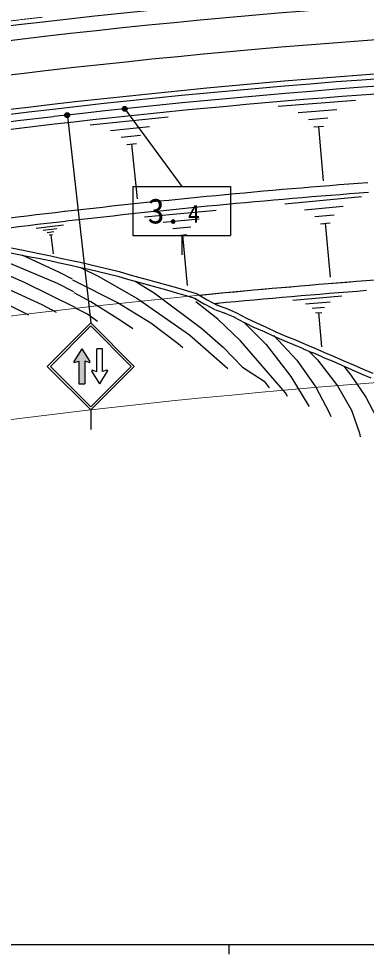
# Model space of a CAD drawing. Units: millimetres, scale not verified. Extents: x 0 to 700000, y -47500 to 447500.
# Drawn here: x 146460 to 182080, y 204000 to 299763 of the extents above; entities that cross this region are included whole.
import ezdxf
from ezdxf.enums import TextEntityAlignment as Align

# ---------------------------------------------------------------- set-up
doc = ezdxf.new("R2010")
doc.units = ezdxf.units.MM
doc.header["$LTSCALE"] = 1000
doc.header["$PDMODE"] = 32
doc.header["$PDSIZE"] = 500
doc.linetypes.add('CHAIN', pattern=[18.5, 12, -1.5, 3.5, -1.5])
doc.layers.add('作業ﾚｲﾔ1', color=7, linetype='Continuous', lineweight=25)
doc.styles.add('ＭＳ ゴシック', font='')
doc.styles.get('ＭＳ ゴシック').set_extended_font_data('MS Gothic')

msp = doc.modelspace()

# ---------------------------------------------------------------- hatches: boundary and pattern name
at = {"layer": '作業ﾚｲﾔ1'}
msp.add_hatch(color=256, dxfattribs=at).paths.add_polyline_path([(153227, 262378), (153227, 264522), (153227, 264718), (153669, 264573), (153670, 264573), (153671, 264573), (153672, 264572), (153673, 264572), (153674, 264572), (153675, 264572), (153676, 264571), (153677, 264571), (153678, 264571), (153679, 264571), (153680, 264571), (153681, 264571), (153682, 264571), (153684, 264571), (153685, 264570), (153686, 264570), (153687, 264570), (153688, 264570), (153689, 264570), (153690, 264570), (153691, 264570), (153692, 264570), (153693, 264571), (153694, 264571), (153695, 264571), (153696, 264571), (153697, 264571), (153698, 264571), (153699, 264571), (153700, 264572), (153701, 264572), (153702, 264572), (153703, 264572), (153704, 264573), (153705, 264573), (153706, 264573), (153707, 264574), (153708, 264574), (153709, 264574), (153710, 264575), (153711, 264575), (153712, 264575), (153713, 264576), (153714, 264576), (153715, 264577), (153716, 264577), (153717, 264578), (153718, 264578), (153719, 264579), (153719, 264579), (153720, 264580), (153721, 264581), (153722, 264581), (153723, 264582), (153724, 264582), (153725, 264583), (153725, 264584), (153726, 264584), (153727, 264585), (153728, 264586), (153729, 264586), (153729, 264587), (153730, 264588), (153731, 264589), (153732, 264589), (153732, 264590), (153733, 264591), (153734, 264592), (153734, 264592), (153735, 264593), (153736, 264594), (153736, 264595), (153737, 264596), (153737, 264597), (153738, 264598), (153739, 264598), (153739, 264599), (153740, 264600), (153740, 264601), (153741, 264602), (153741, 264603), (153742, 264604), (153742, 264605), (153743, 264606), (153743, 264607), (153743, 264608), (153744, 264609), (153744, 264610), (153744, 264611), (153745, 264612), (153745, 264613), (153745, 264614), (153746, 264615), (153746, 264616), (153746, 264617), (153746, 264618), (153747, 264619), (153747, 264620), (153747, 264621), (153747, 264622), (153747, 264623), (153747, 264624), (153748, 264625), (153748, 264626), (153748, 264627), (153748, 264628), (153748, 264629), (153748, 264630), (153748, 264631), (153748, 264632), (153748, 264633), (153748, 264634), (153748, 264635), (153747, 264636), (153747, 264637), (153747, 264639), (153747, 264640), (153747, 264641), (153747, 264642), (153747, 264643), (153746, 264644), (153746, 264645), (153746, 264646), (153746, 264647), (153745, 264648), (153745, 264649), (153745, 264650), (153744, 264651), (153744, 264652), (153743, 264653), (153743, 264654), (153743, 264655), (153742, 264656), (153742, 264656), (153741, 264657), (153741, 264658), (153740, 264659), (153740, 264660), (153739, 264661), (153739, 264662), (152927, 265976), (152115, 264662), (152114, 264661), (152114, 264660), (152113, 264659), (152113, 264658), (152112, 264657), (152112, 264656), (152111, 264655), (152111, 264654), (152111, 264653), (152110, 264653), (152110, 264652), (152110, 264651), (152109, 264650), (152109, 264649), (152109, 264648), (152108, 264647), (152108, 264646), (152108, 264645), (152107, 264644), (152107, 264642), (152107, 264641), (152107, 264640), (152107, 264639), (152107, 264638), (152106, 264637), (152106, 264636), (152106, 264635), (152106, 264634), (152106, 264633), (152106, 264632), (152106, 264631), (152106, 264630), (152106, 264629), (152106, 264628), (152106, 264627), (152106, 264626), (152106, 264625), (152106, 264624), (152106, 264623), (152107, 264622), (152107, 264621), (152107, 264620), (152107, 264619), (152107, 264618), (152108, 264617), (152108, 264616), (152108, 264615), (152108, 264614), (152109, 264613), (152109, 264612), (152109, 264611), (152110, 264610), (152110, 264609), (152110, 264608), (152111, 264607), (152111, 264606), (152112, 264605), (152112, 264604), (152113, 264603), (152113, 264602), (152114, 264601), (152114, 264600), (152115, 264599), (152115, 264598), (152116, 264597), (152116, 264597), (152117, 264596), (152118, 264595), (152118, 264594), (152119, 264593), (152120, 264592), (152120, 264592), (152121, 264591), (152122, 264590), (152122, 264589), (152123, 264588), (152124, 264588), (152125, 264587), (152125, 264586), (152126, 264586), (152127, 264585), (152128, 264584), (152128, 264584), (152129, 264583), (152130, 264582), (152131, 264582), (152132, 264581), (152133, 264580), (152134, 264580), (152134, 264579), (152135, 264579), (152136, 264578), (152137, 264578), (152138, 264577), (152139, 264577), (152140, 264576), (152141, 264576), (152142, 264575), (152143, 264575), (152144, 264575), (152145, 264574), (152146, 264574), (152147, 264574), (152148, 264573), (152149, 264573), (152150, 264573), (152151, 264572), (152152, 264572), (152153, 264572), (152154, 264572), (152155, 264571), (152156, 264571), (152157, 264571), (152158, 264571), (152159, 264571), (152160, 264571), (152161, 264571), (152162, 264570), (152163, 264570), (152164, 264570), (152165, 264570), (152166, 264570), (152167, 264570), (152168, 264570), (152169, 264570), (152170, 264571), (152171, 264571), (152173, 264571), (152174, 264571), (152175, 264571), (152176, 264571), (152177, 264571), (152178, 264572), (152179, 264572), (152180, 264572), (152181, 264572), (152182, 264572), (152183, 264573), (152184, 264573), (152185, 264573), (152627, 264718), (152627, 264522), (152627, 262378)])
msp.add_hatch(color=256, dxfattribs=at).paths.add_polyline_path([(153227, 262378), (153227, 264522), (153227, 264718), (153669, 264573), (153670, 264573), (153671, 264573), (153672, 264572), (153673, 264572), (153674, 264572), (153675, 264572), (153676, 264571), (153677, 264571), (153678, 264571), (153679, 264571), (153680, 264571), (153681, 264571), (153682, 264571), (153684, 264571), (153685, 264570), (153686, 264570), (153687, 264570), (153688, 264570), (153689, 264570), (153690, 264570), (153691, 264570), (153692, 264570), (153693, 264571), (153694, 264571), (153695, 264571), (153696, 264571), (153697, 264571), (153698, 264571), (153699, 264571), (153700, 264572), (153701, 264572), (153702, 264572), (153703, 264572), (153704, 264573), (153705, 264573), (153706, 264573), (153707, 264574), (153708, 264574), (153709, 264574), (153710, 264575), (153711, 264575), (153712, 264575), (153713, 264576), (153714, 264576), (153715, 264577), (153716, 264577), (153717, 264578), (153718, 264578), (153719, 264579), (153719, 264579), (153720, 264580), (153721, 264581), (153722, 264581), (153723, 264582), (153724, 264582), (153725, 264583), (153725, 264584), (153726, 264584), (153727, 264585), (153728, 264586), (153729, 264586), (153729, 264587), (153730, 264588), (153731, 264589), (153732, 264589), (153732, 264590), (153733, 264591), (153734, 264592), (153734, 264592), (153735, 264593), (153736, 264594), (153736, 264595), (153737, 264596), (153737, 264597), (153738, 264598), (153739, 264598), (153739, 264599), (153740, 264600), (153740, 264601), (153741, 264602), (153741, 264603), (153742, 264604), (153742, 264605), (153743, 264606), (153743, 264607), (153743, 264608), (153744, 264609), (153744, 264610), (153744, 264611), (153745, 264612), (153745, 264613), (153745, 264614), (153746, 264615), (153746, 264616), (153746, 264617), (153746, 264618), (153747, 264619), (153747, 264620), (153747, 264621), (153747, 264622), (153747, 264623), (153747, 264624), (153748, 264625), (153748, 264626), (153748, 264627), (153748, 264628), (153748, 264629), (153748, 264630), (153748, 264631), (153748, 264632), (153748, 264633), (153748, 264634), (153748, 264635), (153747, 264636), (153747, 264637), (153747, 264639), (153747, 264640), (153747, 264641), (153747, 264642), (153747, 264643), (153746, 264644), (153746, 264645), (153746, 264646), (153746, 264647), (153745, 264648), (153745, 264649), (153745, 264650), (153744, 264651), (153744, 264652), (153743, 264653), (153743, 264654), (153743, 264655), (153742, 264656), (153742, 264656), (153741, 264657), (153741, 264658), (153740, 264659), (153740, 264660), (153739, 264661), (153739, 264662), (152927, 265976), (152115, 264662), (152114, 264661), (152114, 264660), (152113, 264659), (152113, 264658), (152112, 264657), (152112, 264656), (152111, 264655), (152111, 264654), (152111, 264653), (152110, 264653), (152110, 264652), (152110, 264651), (152109, 264650), (152109, 264649), (152109, 264648), (152108, 264647), (152108, 264646), (152108, 264645), (152107, 264644), (152107, 264642), (152107, 264641), (152107, 264640), (152107, 264639), (152107, 264638), (152106, 264637), (152106, 264636), (152106, 264635), (152106, 264634), (152106, 264633), (152106, 264632), (152106, 264631), (152106, 264630), (152106, 264629), (152106, 264628), (152106, 264627), (152106, 264626), (152106, 264625), (152106, 264624), (152106, 264623), (152107, 264622), (152107, 264621), (152107, 264620), (152107, 264619), (152107, 264618), (152108, 264617), (152108, 264616), (152108, 264615), (152108, 264614), (152109, 264613), (152109, 264612), (152109, 264611), (152110, 264610), (152110, 264609), (152110, 264608), (152111, 264607), (152111, 264606), (152112, 264605), (152112, 264604), (152113, 264603), (152113, 264602), (152114, 264601), (152114, 264600), (152115, 264599), (152115, 264598), (152116, 264597), (152116, 264597), (152117, 264596), (152118, 264595), (152118, 264594), (152119, 264593), (152120, 264592), (152120, 264592), (152121, 264591), (152122, 264590), (152122, 264589), (152123, 264588), (152124, 264588), (152125, 264587), (152125, 264586), (152126, 264586), (152127, 264585), (152128, 264584), (152128, 264584), (152129, 264583), (152130, 264582), (152131, 264582), (152132, 264581), (152133, 264580), (152134, 264580), (152134, 264579), (152135, 264579), (152136, 264578), (152137, 264578), (152138, 264577), (152139, 264577), (152140, 264576), (152141, 264576), (152142, 264575), (152143, 264575), (152144, 264575), (152145, 264574), (152146, 264574), (152147, 264574), (152148, 264573), (152149, 264573), (152150, 264573), (152151, 264572), (152152, 264572), (152153, 264572), (152154, 264572), (152155, 264571), (152156, 264571), (152157, 264571), (152158, 264571), (152159, 264571), (152160, 264571), (152161, 264571), (152162, 264570), (152163, 264570), (152164, 264570), (152165, 264570), (152166, 264570), (152167, 264570), (152168, 264570), (152169, 264570), (152170, 264571), (152171, 264571), (152173, 264571), (152174, 264571), (152175, 264571), (152176, 264571), (152177, 264571), (152178, 264572), (152179, 264572), (152180, 264572), (152181, 264572), (152182, 264572), (152183, 264573), (152184, 264573), (152185, 264573), (152627, 264718), (152627, 264522), (152627, 262378)])

# ---------------------------------------------------------------- linework, layer by layer
for p, q in [((173038, 290796), (180974, 291434)), ((157407, 290420), (163161, 282586)), ((175085, 290162), (179053, 290481)), ((151447, 289746), (153843, 268632)), ((153799, 288911), (161779, 289730)), ((176141, 289448), (178125, 289607)), ((155876, 288318), (159866, 288727)), ((176701, 288694), (177693, 288774)), ((177197, 288734), (177643, 283179)), ((156955, 287622), (158950, 287827)), ((157536, 286875), (158534, 286978)), ((158035, 286926), (158609, 281341)), ((158161, 282586), (168161, 282586)), ((158161, 282586), (158161, 277586)), ((168161, 282586), (168161, 277586)), ((173717, 280819), (181586, 281549)), ((159346, 279490), (166711, 280174)), ((175757, 280214), (179692, 280580)), ((176814, 279519), (178781, 279701)), ((161256, 278924), (164938, 279266)), ((177379, 278778), (178363, 278869)), ((177871, 278823), (178382, 273315)), ((148243, 278329), (151049, 278662)), ((148978, 278132), (150381, 278299)), ((149362, 277893), (150063, 277976)), ((162245, 278273), (164086, 278444)), ((149571, 277633), (149921, 277675)), ((149746, 277654), (149979, 275690)), ((158161, 277586), (168161, 277586)), ((162773, 277580), (163694, 277665)), ((163161, 277586), (163161, 275586)), ((163234, 277622), (163712, 272467)), ((145637, 275812), (146640, 275607)), ((145737, 276302), (146740, 276097)), ((146740, 276097), (147742, 275895)), ((147742, 275895), (148743, 275696)), ((146641, 275607), (147643, 275405)), ((147644, 275405), (148645, 275206)), ((148641, 275206), (149642, 274998)), ((148743, 275696), (149744, 275487)), ((149636, 274999), (150638, 274778)), ((149744, 275487), (150746, 275266)), ((150746, 275266), (151746, 275052)), ((151750, 275055), (152750, 274834)), ((150641, 274777), (151642, 274563)), ((151638, 274564), (151792, 274530)), ((151803, 274531), (152642, 274346)), ((152639, 274346), (153639, 274119)), ((152750, 274834), (153750, 274606)), ((153636, 274119), (154636, 273885)), ((153750, 274606), (154750, 274372)), ((154629, 273887), (155630, 273637)), ((154750, 274372), (155751, 274122)), ((155751, 274122), (156750, 273881)), ((155633, 273636), (156632, 273395)), ((156614, 273400), (157616, 273116)), ((156750, 273881), (157752, 273597)), ((157621, 273115), (158621, 272842)), ((157752, 273597), (158753, 273324)), ((158753, 273324), (159753, 273043)), ((159753, 273043), (160753, 272759)), ((158618, 272843), (159618, 272562)), ((159616, 272563), (160616, 272278)), ((160620, 272277), (161618, 272000)), ((160753, 272759), (161751, 272482)), ((161616, 272001), (162614, 271720)), ((161751, 272482), (162749, 272201)), ((162749, 272201), (163746, 271916)), ((162611, 271720), (163608, 271435)), ((163597, 271438), (164596, 271126)), ((163746, 271916), (164745, 271603)), ((164487, 271175), (165514, 270555)), ((164745, 271603), (165772, 270983)), ((174561, 270967), (179572, 271402)), ((165533, 270545), (166553, 269988)), ((165772, 270983), (166792, 270426)), ((166792, 270426), (167790, 270088)), ((166820, 270646), (166837, 270531)), ((167790, 270088), (168795, 269661)), ((175857, 270574), (178363, 270792)), ((176527, 270128), (177780, 270236)), ((166632, 269953), (167629, 269614)), ((167594, 269627), (168599, 269201)), ((168555, 269222), (169570, 268667)), ((168795, 269661), (169810, 269105)), ((169810, 269105), (170817, 268623)), ((176884, 269654), (177510, 269708)), ((177197, 269681), (177502, 266173)), ((153843, 268632), (149389, 264177)), ((153843, 268314), (149707, 264177)), ((158298, 264177), (153843, 268632)), ((157980, 264177), (153843, 268314)), ((169594, 268654), (170601, 268172)), ((170619, 268163), (171620, 267733)), ((170817, 268623), (171818, 268192)), ((171818, 268192), (172821, 267725)), ((171607, 267739), (172609, 267272)), ((172617, 267268), (173617, 266823)), ((172821, 267725), (173820, 267280)), ((173820, 267280), (174814, 266881)), ((173634, 266816), (174628, 266417)), ((174616, 266422), (175612, 265992)), ((174814, 266881), (175810, 266451)), ((175810, 266451), (176803, 266040)), ((152927, 265976), (152115, 264662)), ((152927, 265976), (153739, 264662)), ((154460, 263636), (154460, 265976)), ((155060, 265976), (154460, 265976)), ((155060, 263636), (155060, 265976)), ((175619, 265989), (176611, 265578)), ((176599, 265584), (177593, 265141)), ((176803, 266040), (177797, 265598)), ((177797, 265598), (178787, 265191)), ((152185, 264573), (152627, 264718)), ((152627, 264718), (152627, 262378)), ((152627, 264718), (152627, 264522)), ((153669, 264573), (153227, 264718)), ((153227, 264718), (153227, 262378)), ((153227, 264718), (153227, 264522)), ((177606, 265136), (178596, 264728)), ((178583, 264734), (179574, 264291)), ((178787, 265191), (179778, 264748)), ((179778, 264748), (180767, 264326)), ((180767, 264326), (181756, 263880)), ((149389, 264177), (153843, 259722)), ((149707, 264177), (153843, 260040)), ((153843, 259722), (158298, 264177)), ((153843, 260040), (157980, 264177)), ((154760, 262378), (153948, 263692)), ((154018, 263781), (154460, 263636)), ((154460, 263636), (154460, 263832)), ((154760, 262378), (155572, 263692)), ((155060, 263636), (155060, 263832)), ((155502, 263781), (155060, 263636)), ((179582, 264288), (180571, 263866)), ((180561, 263870), (181550, 263424)), ((181562, 263419), (182548, 263005)), ((181756, 263880), (182742, 263466)), ((152627, 262378), (153227, 262378)), ((153843, 259722), (153843, 257722)), ((40000, 205000), (579000, 205000)), ((168000, 205000), (168000, 204000))]:
    msp.add_line(p, q, dxfattribs=at)
for points in [[(150135, 288992), (150143, 288993), (152103, 289217), (154063, 289435), (156024, 289649), (157986, 289858), (159948, 290061), (161910, 290260), (163873, 290454), (165837, 290643), (167800, 290827), (169765, 291007), (171730, 291181), (173695, 291350), (175660, 291515), (177626, 291674), (179593, 291829), (181560, 291979), (183527, 292124)], [(130612, 286494), (132529, 286761), (134483, 287028), (136438, 287291), (138393, 287548), (140350, 287801), (142307, 288049), (144264, 288292), (146222, 288530), (148181, 288763), (150125, 288989)], [(151166, 280052), (151174, 280053), (152142, 280164), (153111, 280273), (154080, 280382), (155049, 280489), (156018, 280596), (156988, 280701), (157957, 280804), (158927, 280907), (159896, 281008), (160866, 281108), (161836, 281207), (162806, 281305), (163777, 281401), (164747, 281497), (165717, 281591), (166688, 281684), (167659, 281775), (168629, 281866), (169600, 281955), (170571, 282043), (171543, 282130), (172514, 282215), (173485, 282299), (174457, 282383), (175428, 282465), (176400, 282545), (177372, 282625), (178343, 282703), (179315, 282780), (180287, 282856), (181259, 282930), (182232, 283004)], [(151281, 279058), (151288, 279059), (152256, 279170), (153223, 279280), (154191, 279388), (155159, 279495), (156127, 279601), (157095, 279706), (158063, 279810), (159031, 279912), (160000, 280014), (160968, 280114), (161937, 280212), (162906, 280310), (163875, 280406), (164844, 280501), (165813, 280595), (166783, 280688), (167752, 280780), (168722, 280870), (169691, 280959), (170661, 281047), (171631, 281133), (172601, 281219), (173571, 281303), (174541, 281386), (175511, 281468), (176482, 281549), (177452, 281628), (178423, 281706), (179394, 281783), (180365, 281859), (181335, 281933), (182306, 282007)], [(147505, 269409), (142462, 271909), (132759, 276472), (126034, 279242), (122434, 280197), (120681, 280393)], [(127274, 280247), (133855, 277323), (143817, 272797), (148840, 270516), (150307, 269741)], [(137930, 278410), (138591, 278497), (139558, 278624), (140525, 278749), (141492, 278874), (142459, 278997), (143426, 279119), (144394, 279239), (145361, 279359), (146329, 279477), (147297, 279594), (148265, 279710), (149233, 279825), (150202, 279938), (151156, 280049)], [(133637, 279112), (135705, 278000), (139985, 275830), (146953, 272830), (152290, 270214)], [(139641, 277626), (139687, 277632), (140653, 277758), (141618, 277882), (142584, 278005), (143551, 278127), (144517, 278247), (145483, 278366), (146450, 278484), (147416, 278601), (148383, 278717), (149350, 278832), (150317, 278945), (151270, 279055)], [(152107, 271793), (150441, 272664), (143033, 275774), (140590, 276901)], [(146770, 275581), (150594, 273819), (151953, 273133)], [(152777, 274315), (154683, 273382), (158680, 271098), (163951, 267414), (167895, 263952)], [(151975, 273040), (156641, 270687), (159990, 268620), (162785, 266535), (163281, 266102)], [(164966, 271470), (165718, 271544), (166676, 271637), (167634, 271728), (168592, 271819), (169551, 271908), (170509, 271996), (171468, 272083), (172426, 272169), (173385, 272253), (174344, 272336), (175303, 272418), (176262, 272499), (177221, 272579), (178181, 272657), (179140, 272735), (180099, 272811), (181059, 272886), (182019, 272959), (182978, 273032)], [(158402, 272902), (160330, 271694), (165212, 268059), (167417, 266146), (169410, 264080), (171627, 262650), (172130, 261979)], [(158144, 268011), (156902, 268879), (153859, 270796), (152130, 271700)], [(166455, 270611), (166772, 270641), (167729, 270733), (168686, 270823), (169643, 270912), (170600, 271000), (171557, 271087), (172515, 271173), (173472, 271257), (174430, 271340), (175388, 271422), (176345, 271503), (177303, 271582), (178261, 271661), (179220, 271738), (180178, 271814), (181136, 271889), (182095, 271962)], [(152312, 270120), (153554, 269511), (154527, 268809)], [(174009, 261103), (173785, 261470), (169173, 266785), (166873, 269001), (164625, 270794)], [(169563, 268663), (171803, 266409), (174338, 263127), (176202, 260121), (176227, 260070)], [(172612, 267331), (174976, 264817), (176897, 262039), (178265, 259449), (178439, 259040)], [(176151, 265780), (177088, 264846), (179139, 262189), (180553, 259686), (181378, 257355), (181455, 256949)], [(179760, 264187), (180508, 263285), (182029, 261030), (183090, 258998), (183631, 257032), (183931, 254016)]]:
    msp.add_lwpolyline(points, dxfattribs=at)
for centre, radius in [((157318, 290541), 150), ((157318, 290541), 120), ((157318, 290541), 90), ((157318, 290541), 60), ((157318, 290541), 30), ((151431, 289896), 150), ((151431, 289896), 120), ((151431, 289896), 90), ((151431, 289896), 60), ((151431, 289896), 30)]:
    msp.add_circle(centre, radius, dxfattribs=at)
for centre, radius, start, end in [((240476, -494818), 799500, 90.42808, 96.57479), ((240453, -494823), 803500, 96.57396, 102.30172), ((240453, -494823), 803000, 96.57396, 102.30178), ((240476, -494818), 798000, 90.42808, 96.57479), ((240453, -494823), 799500, 96.57396, 102.3022), ((240476, -494818), 794500, 90.42808, 96.57479), ((240453, -494823), 798000, 96.57396, 102.30239), ((240476, -494818), 791000, 90.42808, 96.57479), ((240476, -494818), 790500, 90.42808, 96.57479), ((240453, -494823), 794500, 96.57396, 102.30282), ((240476, -494818), 789750, 90.42808, 96.57479), ((240453, -494823), 791000, 96.57396, 102.30326), ((240453, -494823), 790500, 96.57396, 102.30332), ((240453, -494823), 789750, 96.57392, 98.0052), ((152166, 264630), 60, 148.28723, 288.13651), ((153688, 264630), 60, 251.86349, 31.71277), ((153999, 263724), 60, 71.86349, 211.71277), ((155521, 263724), 60, 328.28723, 108.13651)]:
    msp.add_arc(centre, radius, start, end, dxfattribs=at)
at = {"layer": '作業ﾚｲﾔ1', "linetype": 'CHAIN', "lineweight": 13}
msp.add_arc((240476, -494818), 800000, 96.57424, 98.00663, dxfattribs=at)
at = {"layer": '作業ﾚｲﾔ1', "lineweight": 13}
for radius, start, end in [(770000, 89.78145, 102.3077), (759500, 86.36585, 101.2796)]:
    msp.add_arc((240476, -494818), radius, start, end, dxfattribs=at)
at = {"layer": '作業ﾚｲﾔ1'}
for p in [(157318, 290541), (151431, 289896)]:
    msp.add_point(p, dxfattribs=at)

# ---------------------------------------------------------------- texts
at = {"layer": '作業ﾚｲﾔ1', "style": 'ＭＳ ゴシック'}
msp.add_text('3.', height=2566, dxfattribs=at).set_placement((163161, 280086), align=Align.MIDDLE_RIGHT)
msp.add_text('4', height=1833, dxfattribs=at).set_placement((164411, 278336), align=Align.BOTTOM_CENTER)

doc.saveas('drawing.dxf')
